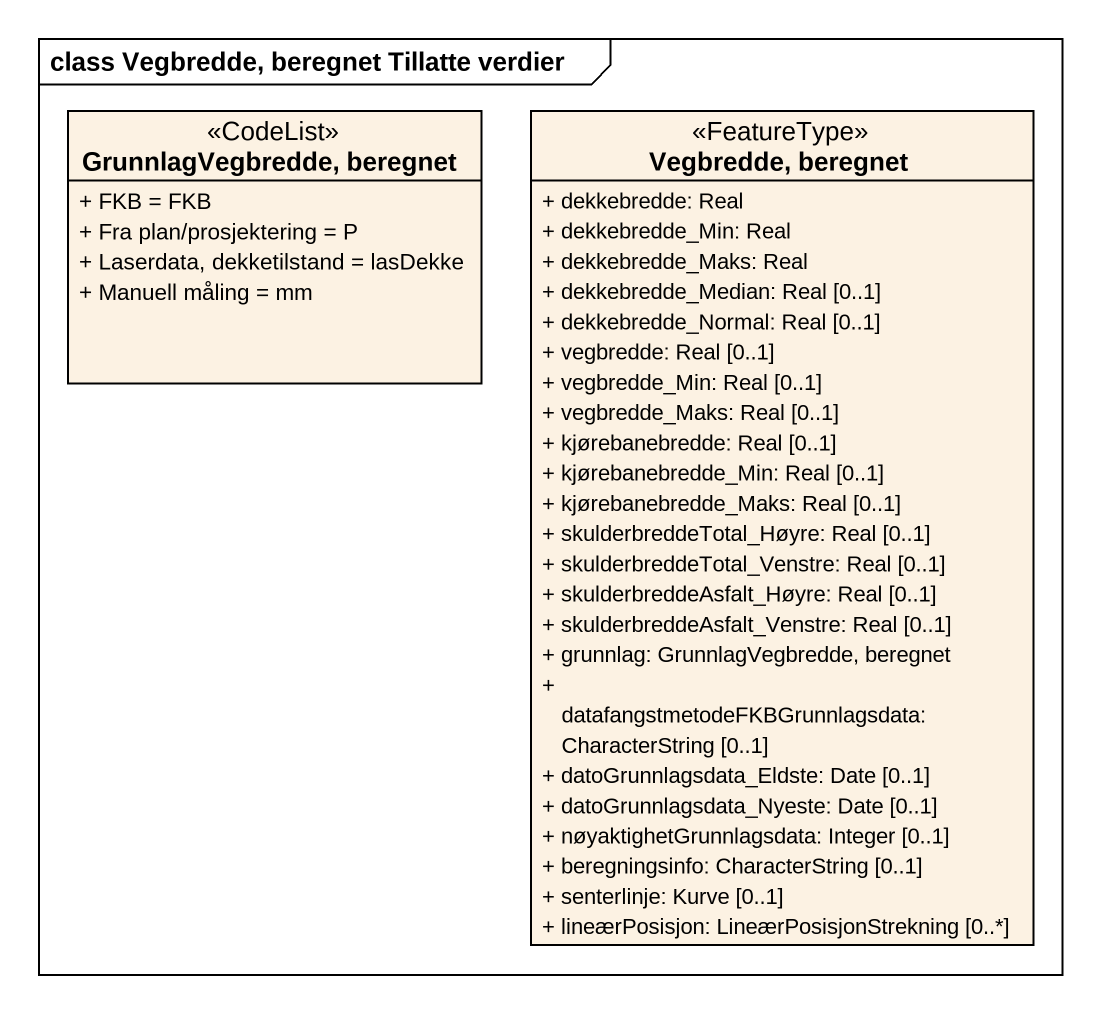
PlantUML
@startuml
mainframe class Vegbredde, beregnet Tillatte verdier
hide circle
hide empty members
skinparam classAttributeIconSize 0
class "GrunnlagVegbredde, beregnet" as GrunnlagVegbredde_beregnet <<CodeList>> {
  + FKB = FKB
  + Fra plan/prosjektering = P
  + Laserdata, dekketilstand = lasDekke
  + Manuell måling = mm
}
class "Vegbredde, beregnet" as Vegbredde_beregnet <<FeatureType>> {
  + dekkebredde: Real
  + dekkebredde_Min: Real
  + dekkebredde_Maks: Real
  + dekkebredde_Median: Real [0..1]
  + dekkebredde_Normal: Real [0..1]
  + vegbredde: Real [0..1]
  + vegbredde_Min: Real [0..1]
  + vegbredde_Maks: Real [0..1]
  + kjørebanebredde: Real [0..1]
  + kjørebanebredde_Min: Real [0..1]
  + kjørebanebredde_Maks: Real [0..1]
  + skulderbreddeTotal_Høyre: Real [0..1]
  + skulderbreddeTotal_Venstre: Real [0..1]
  + skulderbreddeAsfalt_Høyre: Real [0..1]
  + skulderbreddeAsfalt_Venstre: Real [0..1]
  + grunnlag: GrunnlagVegbredde, beregnet
  + datafangstmetodeFKBGrunnlagsdata: CharacterString [0..1]
  + datoGrunnlagsdata_Eldste: Date [0..1]
  + datoGrunnlagsdata_Nyeste: Date [0..1]
  + nøyaktighetGrunnlagsdata: Integer [0..1]
  + beregningsinfo: CharacterString [0..1]
  + senterlinje: Kurve [0..1]
  + lineærPosisjon: LineærPosisjonStrekning [0..*]
}
@enduml
